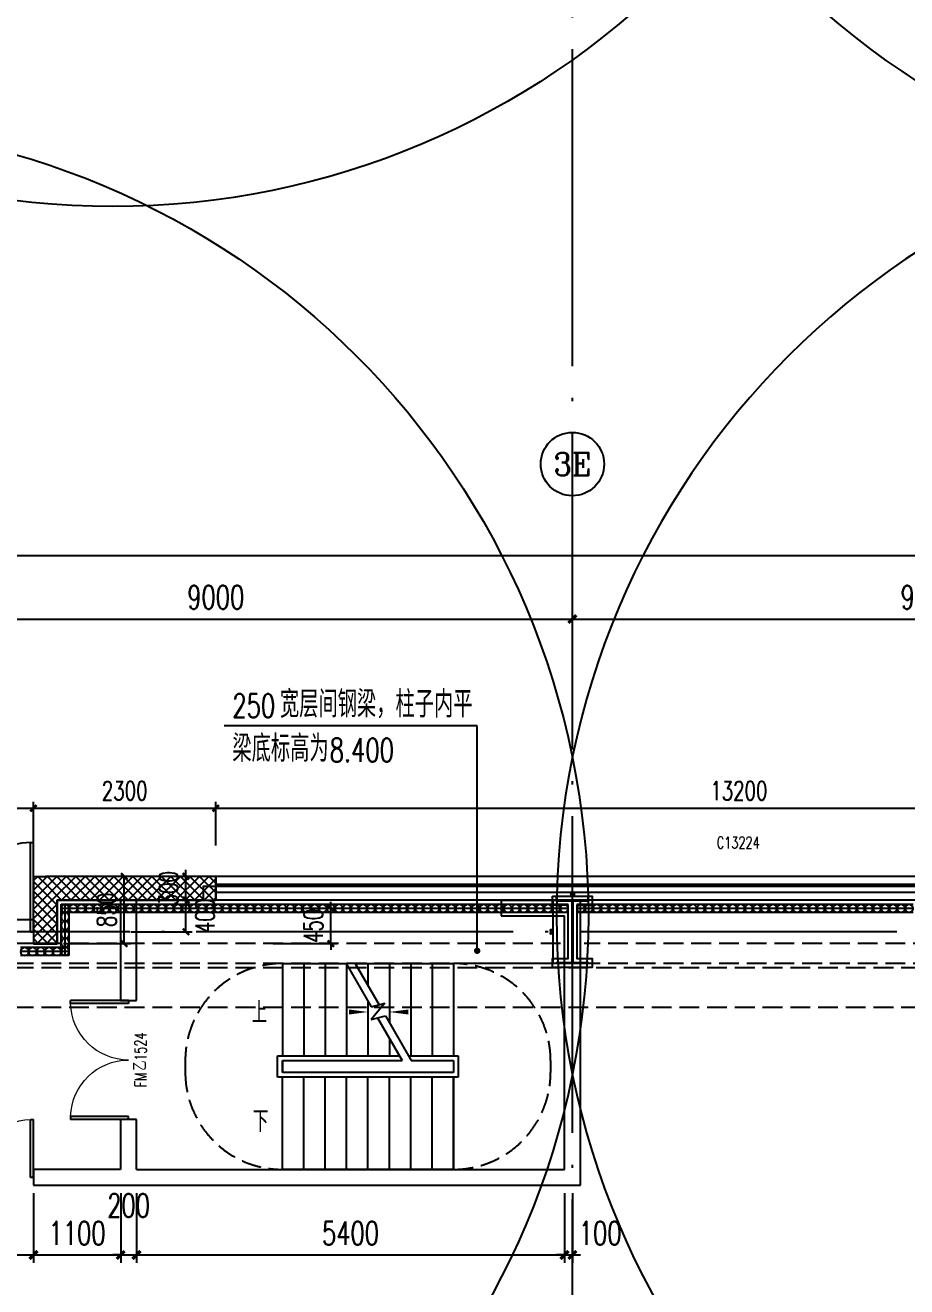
# Model space of a CAD drawing. Extents: x -1313754 to 847533, y 489853 to 941203.
# Drawn here: x -171758 to -160636, y 616239 to 632164 of the extents above; entities that cross this region are included whole.
import ezdxf
from ezdxf.enums import TextEntityAlignment as Align

# ---------------------------------------------------------------- set-up
doc = ezdxf.new("R2010")
doc.units = 0
doc.header["$LTSCALE"] = 1000
doc.header["$MEASUREMENT"] = 0
doc.linetypes.add('DASH', pattern=[0.35, 0.25, -0.1])
doc.linetypes.add('DOTE', pattern=[2.42, 2, -0.2, 0.02, -0.2])
doc.layers.get('Defpoints').update_dxf_attribs({"color": 210})
for name, color, linetype in [('10平面$0$WINDOW', 4, 'Continuous'), ('10平面$0$WINDOW_TEXT', 7, 'Continuous'), ('A-AXIS-D', 1, 'Continuous'), ('A-AXIS-DOTE', 14, 'DOTE'), ('A-AXIS-DP', 126, 'Continuous'), ('A-AXIS-SYMB', 3, 'Continuous'), ('A-HATCH-2', 251, 'Continuous'), ('A-HRAIL', 173, 'Continuous'), ('A-LIN-V', 9, 'Continuous'), ('A-SFCE', 30, 'Continuous'), ('A-WINDOW', 140, 'Continuous'), ('AS-COLN', 6, 'Continuous'), ('AS-WALL', 40, 'Continuous'), ('AS-结构边线层', 200, 'Continuous'), ('DIM_SYMB', 3, 'Continuous'), ('DOOR_FIRE_TEXT', 7, 'Continuous'), ('PUB_HATCH', 8, 'Continuous'), ('PUB_TEXT', 7, 'Continuous'), ('SB_ZF消火栓', 10, 'Continuous'), ('SB_ZF消火栓M', 10, 'Continuous'), ('建-窗', 4, 'Continuous'), ('建-门窗编号', 7, 'Continuous')]:
    doc.layers.add(name, color=color, linetype=linetype)
doc.layers.add('A-加建区域', color=47, linetype='Continuous', plot=False)
doc.styles.add('10平面$0$_TCH_WINDOW', font='SIMPLEX', dxfattribs={"height": 3.5, "bigfont": 'GBCBIG'})
doc.styles.add('_TCH_AXIS', font='COMPLEX', dxfattribs={"bigfont": 'GBCBIG'})
doc.styles.add('_TCH_DIM', font='SIMPLEX', dxfattribs={"bigfont": 'GBCBIG'})
doc.styles.add('_TCH_DIM_T3', font='SIMPLEX', dxfattribs={"width": 0.705882, "bigfont": 'GBCBIG'})
doc.styles.add('_TCH_WINDOW', font='SIMPLEX', dxfattribs={"height": 3.5, "bigfont": 'GBCBIG'})
doc.styles.add('A-WIN-LABEL', font='SIMPLEX', dxfattribs={"bigfont": 'GBCBIG'})
doc.dimstyles.new('_TCH_ARCH&&10', dxfattribs={"dimtxt": 29.75, "dimasz": 10, "dimexe": 10, "dimexo": 10, "dimgap": 12.625, "dimtad": 1, "dimdec": 0, "dimzin": 0, "dimdsep": 46, "dimtxsty": '_TCH_DIM_T3', "dimblk": 'ARCHTICK', "dimcen": 0.09, "dimclrt": 7, "dimazin": 2, "dimtfac": 1, "dimtdec": 0, "dimtix": 1, "dimtmove": 2, "dimatfit": 3, "dimfxl": 0, "dimtolj": 1, "dimtzin": 0, "dimarcsym": 0})
doc.dimstyles.new('_TCH_ARCH&&100', dxfattribs={"dimtxt": 297.5, "dimasz": 100, "dimexe": 100, "dimexo": 100, "dimgap": 126.25, "dimtad": 1, "dimdec": 0, "dimzin": 0, "dimdsep": 46, "dimtxsty": '_TCH_DIM_T3', "dimblk": 'ARCHTICK', "dimcen": 0.09, "dimclrt": 7, "dimazin": 2, "dimtfac": 1, "dimtdec": 0, "dimtix": 1, "dimtmove": 2, "dimatfit": 3, "dimfxl": 0, "dimtolj": 1, "dimtzin": 0, "dimarcsym": 0})
doc.dimstyles.new('_TCH_ARCH&&80', dxfattribs={"dimtxt": 238, "dimasz": 80, "dimexe": 80, "dimexo": 80, "dimgap": 101, "dimtad": 1, "dimdec": 0, "dimzin": 0, "dimdsep": 46, "dimtxsty": '_TCH_DIM_T3', "dimblk": 'ARCHTICK', "dimcen": 0.09, "dimclrt": 7, "dimazin": 2, "dimtfac": 1, "dimtdec": 0, "dimtix": 1, "dimtmove": 2, "dimatfit": 3, "dimfxl": 0, "dimtolj": 1, "dimtzin": 0, "dimarcsym": 0})
pattern_1 = [(45, (60, 0), (-60.000061, 60.000061), []), (135, (60, 0), (-60.000061, -60.000061), [])]

# ---------------------------------------------------------------- blocks, each defined once
blk = doc.blocks.new('_ArchTick')
at = {"color": 0, "linetype": 'ByBlock', "const_width": 0.4}
blk.add_lwpolyline([(-0.5, -0.5), (0.5, 0.5)], dxfattribs=at)
blk = doc.blocks.new('*D1427')
at = {"layer": 'A-AXIS-D', "color": 0, "lineweight": -2}
for p, q in [((46882, -180910), (46882, -180052)), ((55882, -180910), (55882, -180052)), ((46882, -180152), (55882, -180152))]:
    blk.add_line(p, q, dxfattribs=at)
at = {"layer": 'Defpoints', "color": 0}
for p in [(55882, -180152), (46882, -181010), (55882, -181010)]:
    blk.add_point(p, dxfattribs=at)
at = {"layer": 'A-AXIS-D', "color": 0, "lineweight": -2, "xscale": 100, "yscale": 100, "zscale": 100, "rotation": 180}
blk.add_blockref('_ArchTick', (46882, -180152), dxfattribs=at)
at = {"layer": 'A-AXIS-D', "color": 0, "lineweight": -2, "xscale": 100, "yscale": 100, "zscale": 100}
blk.add_blockref('_ArchTick', (55882, -180152), dxfattribs=at)
at = {"layer": 'A-AXIS-D', "color": 7, "insert": (51382, -179877), "char_height": 297.5, "attachment_point": 5, "style": '_TCH_DIM_T3'}
blk.add_mtext('\\A1;9000', dxfattribs=at)
blk = doc.blocks.new('*D1428')
at = {"layer": 'A-AXIS-D', "color": 0, "lineweight": -2}
for p, q in [((55882, -180910), (55882, -180052)), ((64882, -180910), (64882, -180052)), ((55882, -180152), (64882, -180152))]:
    blk.add_line(p, q, dxfattribs=at)
at = {"layer": 'Defpoints', "color": 0}
for p in [(64882, -180152), (55882, -181010), (64882, -181010)]:
    blk.add_point(p, dxfattribs=at)
at = {"layer": 'A-AXIS-D', "color": 0, "lineweight": -2, "xscale": 100, "yscale": 100, "zscale": 100, "rotation": 180}
blk.add_blockref('_ArchTick', (55882, -180152), dxfattribs=at)
at = {"layer": 'A-AXIS-D', "color": 0, "lineweight": -2, "xscale": 100, "yscale": 100, "zscale": 100}
blk.add_blockref('_ArchTick', (64882, -180152), dxfattribs=at)
at = {"layer": 'A-AXIS-D', "color": 7, "insert": (60382, -179877), "char_height": 297.5, "attachment_point": 5, "style": '_TCH_DIM_T3'}
blk.add_mtext('\\A1;9000', dxfattribs=at)
blk = doc.blocks.new('*D1433')
at = {"layer": 'A-AXIS-D', "color": 0, "lineweight": -2}
for p, q in [((-93018, -180810), (-93018, -179252)), ((92682, -180810), (92682, -179252)), ((-93018, -179352), (92682, -179352))]:
    blk.add_line(p, q, dxfattribs=at)
at = {"layer": 'Defpoints', "color": 0}
for p in [(92682, -179352), (-93018, -180910), (92682, -180910)]:
    blk.add_point(p, dxfattribs=at)
at = {"layer": 'A-AXIS-D', "color": 0, "lineweight": -2, "xscale": 100, "yscale": 100, "zscale": 100, "rotation": 180}
blk.add_blockref('_ArchTick', (-93018, -179352), dxfattribs=at)
at = {"layer": 'A-AXIS-D', "color": 0, "lineweight": -2, "xscale": 100, "yscale": 100, "zscale": 100}
blk.add_blockref('_ArchTick', (92682, -179352), dxfattribs=at)
at = {"layer": 'A-AXIS-D', "color": 7, "insert": (-168, -179077), "char_height": 297.5, "attachment_point": 5, "style": '_TCH_DIM_T3'}
blk.add_mtext('\\A1;185700', dxfattribs=at)
blk = doc.blocks.new('43243')
at = {"layer": 'AS-结构边线层'}
blk.add_lwpolyline([(-146454, 621120), (-155994, 621120), (-155994, 621290), (-169514, 621290), (-169514, 621120), (-171354, 621120), (-171354, 620570), (-173454, 620570), (-173454, 621120), (-175294, 621120), (-175294, 621290), (-196514, 621290), (-196514, 621120), (-198354, 621120), (-198354, 620570), (-200454, 620570), (-200454, 621120), (-210494, 621120)], dxfattribs=at)
blk = doc.blocks.new('*D1752')
at = {"layer": 'A-AXIS-DP', "color": 0, "lineweight": -2}
for p, q in [((-167902, 621020), (-167902, 621100)), ((-168630, 621020), (-167822, 621020)), ((-167902, 620570), (-167902, 621020)), ((-168630, 620570), (-167822, 620570)), ((-167902, 620570), (-167902, 620490))]:
    blk.add_line(p, q, dxfattribs=at)
at = {"layer": 'Defpoints', "color": 0}
for p in [(-168710, 621020), (-167902, 621020), (-168710, 620570)]:
    blk.add_point(p, dxfattribs=at)
at = {"layer": 'A-AXIS-DP', "color": 0, "lineweight": -2, "xscale": 80, "yscale": 80, "zscale": 80}
for p, rotation in [((-167902, 621020), 270), ((-167902, 620570), 90)]:
    blk.add_blockref('_ArchTick', p, dxfattribs=dict(at, rotation=rotation))
at = {"layer": 'A-AXIS-DP', "color": 7, "insert": (-168122, 620795), "char_height": 238, "attachment_point": 5, "rotation": 90, "style": '_TCH_DIM_T3'}
blk.add_mtext('\\A1;450', dxfattribs=at)
blk = doc.blocks.new('4324324')
at = {"layer": 'A-HATCH-2', "linetype": 'DASH'}
for p, q in [((-294754.2, 620270), (-135554.2, 620270)), ((-294754.2, 619770), (-135554.2, 619770))]:
    blk.add_line(p, q, dxfattribs=at)
blk = doc.blocks.new('*D1767')
at = {"layer": 'A-AXIS-DP', "color": 0, "lineweight": -2}
for p, q in [((-165054, 621030), (-165054, 621079)), ((-164654, 621030), (-164654, 621079)), ((-165054, 621069), (-164654, 621069))]:
    blk.add_line(p, q, dxfattribs=at)
at = {"layer": 'Defpoints', "color": 0}
for p in [(-165054, 621020), (-164654, 621069), (-164654, 621020)]:
    blk.add_point(p, dxfattribs=at)
at = {"layer": 'A-AXIS-DP', "color": 0, "lineweight": -2, "xscale": 10, "yscale": 10, "zscale": 10, "rotation": 180}
blk.add_blockref('_ArchTick', (-165054, 621069), dxfattribs=at)
at = {"layer": 'A-AXIS-DP', "color": 0, "lineweight": -2, "xscale": 10, "yscale": 10, "zscale": 10}
blk.add_blockref('_ArchTick', (-164654, 621069), dxfattribs=at)
at = {"layer": 'A-AXIS-DP', "color": 7, "insert": (-164854, 621096), "char_height": 29.8, "attachment_point": 5, "style": '_TCH_DIM_T3'}
blk.add_mtext('\\A1;400', dxfattribs=at)
blk = doc.blocks.new('*D1768')
at = {"layer": 'A-AXIS-DP', "color": 0, "lineweight": -2}
for p, q in [((-165064, 621020), (-165105, 621020)), ((-165095, 620220), (-165095, 621020)), ((-165064, 620220), (-165105, 620220))]:
    blk.add_line(p, q, dxfattribs=at)
at = {"layer": 'Defpoints', "color": 0}
for p in [(-165095, 621020), (-165054, 621020), (-165054, 620220)]:
    blk.add_point(p, dxfattribs=at)
at = {"layer": 'A-AXIS-DP', "color": 0, "lineweight": -2, "xscale": 10, "yscale": 10, "zscale": 10}
for p, rotation in [((-165095, 621020), 90), ((-165095, 620220), 270)]:
    blk.add_blockref('_ArchTick', p, dxfattribs=dict(at, rotation=rotation))
at = {"layer": 'A-AXIS-DP', "color": 7, "insert": (-165123, 620620), "char_height": 29.8, "attachment_point": 5, "rotation": 90, "style": '_TCH_DIM_T3'}
blk.add_mtext('\\A1;800', dxfattribs=at)
blk = doc.blocks.new('$DorLib2D$00000002')
for p, q in [((-0.5, 0), (-0.5, 0.4875)), ((-0.475, 0.4875), (-0.5, 0.4875)), ((-0.475, 0), (-0.475, 0.4875)), ((0.475, 0), (0.475, 0.4875)), ((0.475, 0.4875), (0.5, 0.4875)), ((0.5, 0), (0.5, 0.4875)), ((-0.5, 0), (-0.475, 0)), ((0.5, 0), (0.475, 0))]:
    blk.add_line(p, q)
at = {"lineweight": 13}
for centre, start, end in [((-0.4875, 0), 0, 88.53072), ((0.4875, 0), 91.46928, 180)]:
    blk.add_arc(centre, 0.4875, start, end, dxfattribs=at)
blk = doc.blocks.new('*D2299')
at = {"layer": 'A-加建区域', "color": 0, "lineweight": -2}
for p, q in [((-173154, 617420), (-173154, 616540)), ((-171654, 617420), (-171654, 616540)), ((-173154, 616640), (-171654, 616640))]:
    blk.add_line(p, q, dxfattribs=at)
at = {"layer": 'Defpoints', "color": 0}
for p in [(-173154, 617520), (-171654, 617520), (-171654, 616640)]:
    blk.add_point(p, dxfattribs=at)
at = {"layer": 'A-加建区域', "color": 0, "lineweight": -2, "xscale": 100, "yscale": 100, "zscale": 100, "rotation": 180}
blk.add_blockref('_ArchTick', (-173154, 616640), dxfattribs=at)
at = {"layer": 'A-加建区域', "color": 0, "lineweight": -2, "xscale": 100, "yscale": 100, "zscale": 100}
blk.add_blockref('_ArchTick', (-171654, 616640), dxfattribs=at)
at = {"layer": 'A-加建区域', "color": 7, "insert": (-172404, 616915), "char_height": 297.5, "attachment_point": 5, "style": '_TCH_DIM_T3'}
blk.add_mtext('\\A1;1500', dxfattribs=at)
blk = doc.blocks.new('*D2300')
at = {"layer": 'A-加建区域', "color": 0, "lineweight": -2}
for p, q in [((-171654, 617420), (-171654, 616540)), ((-170554, 617420), (-170554, 616540)), ((-171654, 616640), (-170554, 616640))]:
    blk.add_line(p, q, dxfattribs=at)
at = {"layer": 'Defpoints', "color": 0}
for p in [(-171654, 617520), (-170554, 617520), (-170554, 616640)]:
    blk.add_point(p, dxfattribs=at)
at = {"layer": 'A-加建区域', "color": 0, "lineweight": -2, "xscale": 100, "yscale": 100, "zscale": 100, "rotation": 180}
blk.add_blockref('_ArchTick', (-171654, 616640), dxfattribs=at)
at = {"layer": 'A-加建区域', "color": 0, "lineweight": -2, "xscale": 100, "yscale": 100, "zscale": 100}
blk.add_blockref('_ArchTick', (-170554, 616640), dxfattribs=at)
at = {"layer": 'A-加建区域', "color": 7, "insert": (-171104, 616915), "char_height": 297.5, "attachment_point": 5, "style": '_TCH_DIM_T3'}
blk.add_mtext('\\A1;1100', dxfattribs=at)
blk = doc.blocks.new('*D2301')
at = {"layer": 'A-加建区域', "color": 0, "lineweight": -2}
for p, q in [((-170554, 617420), (-170554, 616540)), ((-170354, 617420), (-170354, 616540)), ((-170554, 616640), (-170654, 616640)), ((-170554, 616640), (-170354, 616640)), ((-170354, 616640), (-170254, 616640))]:
    blk.add_line(p, q, dxfattribs=at)
at = {"layer": 'Defpoints', "color": 0}
for p in [(-170554, 617520), (-170354, 617520), (-170354, 616640)]:
    blk.add_point(p, dxfattribs=at)
at = {"layer": 'A-加建区域', "color": 0, "lineweight": -2, "xscale": 100, "yscale": 100, "zscale": 100}
blk.add_blockref('_ArchTick', (-170554, 616640), dxfattribs=at)
at = {"layer": 'A-加建区域', "color": 0, "lineweight": -2, "xscale": 100, "yscale": 100, "zscale": 100, "rotation": 180}
blk.add_blockref('_ArchTick', (-170354, 616640), dxfattribs=at)
at = {"layer": 'A-加建区域', "color": 7, "insert": (-170454, 617265), "char_height": 297.5, "attachment_point": 5, "style": '_TCH_DIM_T3'}
blk.add_mtext('\\A1;200', dxfattribs=at)
blk = doc.blocks.new('*D2302')
at = {"layer": 'A-加建区域', "color": 0, "lineweight": -2}
for p, q in [((-170354, 617420), (-170354, 616540)), ((-164954, 617420), (-164954, 616540)), ((-170354, 616640), (-164954, 616640))]:
    blk.add_line(p, q, dxfattribs=at)
at = {"layer": 'Defpoints', "color": 0}
for p in [(-170354, 617520), (-164954, 617520), (-164954, 616640)]:
    blk.add_point(p, dxfattribs=at)
at = {"layer": 'A-加建区域', "color": 0, "lineweight": -2, "xscale": 100, "yscale": 100, "zscale": 100, "rotation": 180}
blk.add_blockref('_ArchTick', (-170354, 616640), dxfattribs=at)
at = {"layer": 'A-加建区域', "color": 0, "lineweight": -2, "xscale": 100, "yscale": 100, "zscale": 100}
blk.add_blockref('_ArchTick', (-164954, 616640), dxfattribs=at)
at = {"layer": 'A-加建区域', "color": 7, "insert": (-167654, 616915), "char_height": 297.5, "attachment_point": 5, "style": '_TCH_DIM_T3'}
blk.add_mtext('\\A1;5400', dxfattribs=at)
blk = doc.blocks.new('*D2303')
at = {"layer": 'A-加建区域', "color": 0, "lineweight": -2}
for p, q in [((-164954, 617420), (-164954, 616540)), ((-164854, 617420), (-164854, 616540)), ((-164954, 616640), (-165054, 616640)), ((-164954, 616640), (-164854, 616640)), ((-164854, 616640), (-164754, 616640))]:
    blk.add_line(p, q, dxfattribs=at)
at = {"layer": 'Defpoints', "color": 0}
for p in [(-164954, 617520), (-164854, 617520), (-164854, 616640)]:
    blk.add_point(p, dxfattribs=at)
at = {"layer": 'A-加建区域', "color": 0, "lineweight": -2, "xscale": 100, "yscale": 100, "zscale": 100}
blk.add_blockref('_ArchTick', (-164954, 616640), dxfattribs=at)
at = {"layer": 'A-加建区域', "color": 0, "lineweight": -2, "xscale": 100, "yscale": 100, "zscale": 100, "rotation": 180}
blk.add_blockref('_ArchTick', (-164854, 616640), dxfattribs=at)
at = {"layer": 'A-加建区域', "color": 7, "insert": (-164504, 616915), "char_height": 297.5, "attachment_point": 5, "style": '_TCH_DIM_T3'}
blk.add_mtext('\\A1;100', dxfattribs=at)
blk = doc.blocks.new('99平面图例外参$0$$LinePat$圆环')
for points in [[(0, 150), (300, 150)], [(0, 0), (300, 0)], [(0, -150), (300, -150)]]:
    blk.add_lwpolyline(points)
at = {"color": 0}
blk.add_circle((150, 0), 150, dxfattribs=at)
blk = doc.blocks.new('34242343243')
at = {"layer": 'A-HRAIL', "yscale": 0.3333333333333333, "zscale": 0.3333333333333333}
for p, xscale, rotation in [((-171254, 620962), -0.3611111227129974, 270), ((-171203, 621014), -0.3384127415496768, 359.9999999997966), ((-171254, 620853), -0.3611111227129974, 270), ((-171101, 621014), -0.3384127415496768, 359.9999999997966), ((-171000, 621014), -0.3384127415496768, 359.9999999997966), ((-170898, 621014), -0.3384127415496768, 359.9999999997966), ((-170797, 621014), -0.3384127415496768, 359.9999999997966), ((-170695, 621014), -0.3384127415496768, 359.9999999997966), ((-170594, 621014), -0.3384127415496768, 359.9999999997966), ((-170492, 621014), -0.3384127415496768, 359.9999999997966), ((-170390, 621014), -0.3384127415496768, 359.9999999997966), ((-170289, 621014), -0.3384127415496768, 359.9999999997966), ((-170187, 621014), -0.3384127415496768, 359.9999999997966), ((-170086, 621014), -0.3384127415496768, 359.9999999997966), ((-169984, 621014), -0.3384127415496768, 359.9999999997966), ((-169883, 621014), -0.3384127415496768, 359.9999999997966), ((-169781, 621014), -0.3384127415496768, 359.9999999997966), ((-169680, 621014), -0.3384127415496768, 359.9999999997966), ((-169578, 621014), -0.3384127415496768, 359.9999999997966), ((-169477, 621014), -0.3384127415496768, 359.9999999997966), ((-169375, 621014), -0.3384127415496768, 359.9999999997966), ((-169274, 621014), -0.3384127415496768, 359.9999999997966), ((-169172, 621014), -0.3384127415496768, 359.9999999997966), ((-169071, 621014), -0.3384127415496768, 359.9999999997966), ((-168969, 621014), -0.3384127415496768, 359.9999999997966), ((-168868, 621014), -0.3384127415496768, 359.9999999997966), ((-168766, 621014), -0.3384127415496768, 359.9999999997966), ((-168665, 621014), -0.3384127415496768, 359.9999999997966), ((-168563, 621014), -0.3384127415496768, 359.9999999997966), ((-168462, 621014), -0.3384127415496768, 359.9999999997966), ((-168360, 621014), -0.3384127415496768, 359.9999999997966), ((-168258, 621014), -0.3384127415496768, 359.9999999997966), ((-168157, 621014), -0.3384127415496768, 359.9999999997966), ((-168055, 621014), -0.3384127415496768, 359.9999999997966), ((-167954, 621014), -0.3384127415496768, 359.9999999997966), ((-167852, 621014), -0.3384127415496768, 359.9999999997966), ((-167751, 621014), -0.3384127415496768, 359.9999999997966), ((-167649, 621014), -0.3384127415496768, 359.9999999997966), ((-167548, 621014), -0.3384127415496768, 359.9999999997966), ((-167446, 621014), -0.3384127415496768, 359.9999999997966), ((-167345, 621014), -0.3384127415496768, 359.9999999997966), ((-167243, 621014), -0.3384127415496768, 359.9999999997966), ((-167142, 621014), -0.3384127415496768, 359.9999999997966), ((-167040, 621014), -0.3384127415496768, 359.9999999997966), ((-166939, 621014), -0.3384127415496768, 359.9999999997966), ((-166837, 621014), -0.3384127415496768, 359.9999999997966), ((-166736, 621014), -0.3384127415496768, 359.9999999997966), ((-166634, 621014), -0.3384127415496768, 359.9999999997966), ((-166533, 621014), -0.3384127415496768, 359.9999999997966), ((-166431, 621014), -0.3384127415496768, 359.9999999997966), ((-166330, 621014), -0.3384127415496768, 359.9999999997966), ((-166228, 621014), -0.3384127415496768, 359.9999999997966), ((-166126, 621014), -0.3384127415496768, 359.9999999997966), ((-166025, 621014), -0.3384127415496768, 359.9999999997966), ((-165923, 621014), -0.3384127415496768, 359.9999999997966), ((-165822, 621014), -0.3384127415496768, 359.9999999997966), ((-165720, 621014), -0.3384127415496768, 359.9999999997966), ((-165619, 621014), -0.3384127415496768, 359.9999999997966), ((-165517, 621014), -0.3384127415496768, 359.9999999997966), ((-165416, 621014), -0.3384127415496768, 359.9999999997966), ((-165314, 621014), -0.3384127415496768, 359.9999999997966), ((-165213, 621014), -0.3384127415496768, 359.9999999997966), ((-165111, 621014), -0.3384127415496768, 359.9999999997966), ((-165010, 621014), -0.3384127415496768, 359.9999999997966), ((-164908, 621014), -0.3384127415496768, 359.9999999997966), ((-164699, 621014), -0.3368181818181785, 359.9999999997967), ((-164598, 621014), -0.3368181818181785, 359.9999999997967), ((-164497, 621014), -0.3368181818181785, 359.9999999997967), ((-164396, 621014), -0.3368181818181785, 359.9999999997967), ((-164295, 621014), -0.3368181818181785, 359.9999999997967), ((-164194, 621014), -0.3368181818181785, 359.9999999997967), ((-164093, 621014), -0.3368181818181785, 359.9999999997967), ((-163992, 621014), -0.3368181818181785, 359.9999999997967), ((-163891, 621014), -0.3368181818181785, 359.9999999997967), ((-163790, 621014), -0.3368181818181785, 359.9999999997967), ((-163689, 621014), -0.3368181818181785, 359.9999999997967), ((-163588, 621014), -0.3368181818181785, 359.9999999997967), ((-163487, 621014), -0.3368181818181785, 359.9999999997967), ((-163386, 621014), -0.3368181818181785, 359.9999999997967), ((-163285, 621014), -0.3368181818181785, 359.9999999997967), ((-163183, 621014), -0.3368181818181785, 359.9999999997967), ((-163082, 621014), -0.3368181818181785, 359.9999999997967), ((-162981, 621014), -0.3368181818181785, 359.9999999997967), ((-162880, 621014), -0.3368181818181785, 359.9999999997967), ((-162779, 621014), -0.3368181818181785, 359.9999999997967), ((-162678, 621014), -0.3368181818181785, 359.9999999997967), ((-162577, 621014), -0.3368181818181785, 359.9999999997967), ((-162476, 621014), -0.3368181818181785, 359.9999999997967), ((-162375, 621014), -0.3368181818181785, 359.9999999997967), ((-162274, 621014), -0.3368181818181785, 359.9999999997967), ((-162173, 621014), -0.3368181818181785, 359.9999999997967), ((-162072, 621014), -0.3368181818181785, 359.9999999997967), ((-161971, 621014), -0.3368181818181785, 359.9999999997967), ((-161870, 621014), -0.3368181818181785, 359.9999999997967), ((-161769, 621014), -0.3368181818181785, 359.9999999997967), ((-161668, 621014), -0.3368181818181785, 359.9999999997967), ((-161567, 621014), -0.3368181818181785, 359.9999999997967), ((-161466, 621014), -0.3368181818181785, 359.9999999997967), ((-161365, 621014), -0.3368181818181785, 359.9999999997967), ((-161264, 621014), -0.3368181818181785, 359.9999999997967), ((-161163, 621014), -0.3368181818181785, 359.9999999997967), ((-161062, 621014), -0.3368181818181785, 359.9999999997967), ((-160960, 621014), -0.3368181818181785, 359.9999999997967), ((-160859, 621014), -0.3368181818181785, 359.9999999997967), ((-160758, 621014), -0.3368181818181785, 359.9999999997967), ((-160657, 621014), -0.3368181818181785, 359.9999999997967), ((-160556, 621014), -0.3368181818181785, 359.9999999997967), ((-171254, 620745), -0.3611111227129974, 270), ((-171254, 620637), -0.3611111227129974, 270), ((-171254, 620528), -0.3611111227129974, 270), ((-171254, 620420), -0.3611111227129974, 270)]:
    blk.add_blockref('99平面图例外参$0$$LinePat$圆环', p, dxfattribs=dict(at, xscale=xscale, rotation=rotation))
at = {"layer": 'A-HRAIL', "xscale": -0.3402776645623614, "yscale": 0.3333333333333333, "zscale": 0.3333333333333333}
for p in [(-171715, 620470), (-171613, 620470), (-171510, 620470), (-171408, 620470), (-171306, 620470), (-171204, 620470)]:
    blk.add_blockref('99平面图例外参$0$$LinePat$圆环', p, dxfattribs=at)
blk = doc.blocks.new('A$C5D961328')
at = {"layer": 'A-LIN-V', "ltscale": 500}
blk.add_circle((350, 40), 10001, dxfattribs=at)
blk = doc.blocks.new('we42342343234')
at = {"layer": 'SB_ZF消火栓M', "rotation": 180}
blk.add_blockref('A$C5D961328', (-174304, 620960), dxfattribs=at)
at = {"layer": 'SB_ZF消火栓M', "xscale": -1, "rotation": 180}
blk.add_blockref('A$C5D961328', (-155404, 620960), dxfattribs=at)
blk = doc.blocks.new('234243242332')
at = {"layer": 'SB_ZF消火栓'}
for name, p in [('A$C5D961328', (-171003, 639836)), ('A$C5D961328', (-155454, 639836)), ('we42342343234', (0, 0))]:
    blk.add_blockref(name, p, dxfattribs=at)
blk = doc.blocks.new('*D735')
at = {"layer": 'A-AXIS-DP', "color": 0, "lineweight": -2}
for p, q in [((-170424, 621420), (-169650, 621420)), ((-169730, 621420), (-169730, 621500)), ((-169730, 621120), (-169730, 621420)), ((-170424, 621120), (-169650, 621120)), ((-169730, 621120), (-169730, 621040))]:
    blk.add_line(p, q, dxfattribs=at)
at = {"layer": 'Defpoints', "color": 0}
for p in [(-170504, 621420), (-169730, 621420), (-170504, 621120)]:
    blk.add_point(p, dxfattribs=at)
at = {"layer": 'A-AXIS-DP', "color": 0, "lineweight": -2, "xscale": 80, "yscale": 80, "zscale": 80}
for p, rotation in [((-169730, 621420), 270), ((-169730, 621120), 90)]:
    blk.add_blockref('_ArchTick', p, dxfattribs=dict(at, rotation=rotation))
at = {"layer": 'A-AXIS-DP', "color": 7, "insert": (-169950, 621270), "char_height": 238, "attachment_point": 5, "rotation": 90, "style": '_TCH_DIM_T3'}
blk.add_mtext('\\A1;300', dxfattribs=at)
blk = doc.blocks.new('*D736')
at = {"layer": 'A-AXIS-DP', "color": 0, "lineweight": -2}
for p, q in [((-170424, 621120), (-169650, 621120)), ((-169730, 620720), (-169730, 621120)), ((-170424, 620720), (-169650, 620720))]:
    blk.add_line(p, q, dxfattribs=at)
at = {"layer": 'Defpoints', "color": 0}
for p in [(-170504, 621120), (-169730, 621120), (-170504, 620720)]:
    blk.add_point(p, dxfattribs=at)
at = {"layer": 'A-AXIS-DP', "color": 0, "lineweight": -2, "xscale": 80, "yscale": 80, "zscale": 80}
for p, rotation in [((-169730, 621120), 90), ((-169730, 620720), 270)]:
    blk.add_blockref('_ArchTick', p, dxfattribs=dict(at, rotation=rotation))
at = {"layer": 'A-AXIS-DP', "color": 7, "insert": (-169490, 620920), "char_height": 238, "attachment_point": 5, "rotation": 90, "style": '_TCH_DIM_T3'}
blk.add_mtext('\\A1;400', dxfattribs=at)
blk = doc.blocks.new('*D737')
at = {"layer": 'A-AXIS-DP', "color": 0, "lineweight": -2}
for p, q in [((-171274, 621420), (-170430, 621420)), ((-170510, 620570), (-170510, 621420)), ((-171274, 620570), (-170430, 620570))]:
    blk.add_line(p, q, dxfattribs=at)
at = {"layer": 'Defpoints', "color": 0}
for p in [(-171354, 621420), (-170510, 621420), (-171354, 620570)]:
    blk.add_point(p, dxfattribs=at)
at = {"layer": 'A-AXIS-DP', "color": 0, "lineweight": -2, "xscale": 80, "yscale": 80, "zscale": 80}
for p, rotation in [((-170510, 621420), 90), ((-170510, 620570), 270)]:
    blk.add_blockref('_ArchTick', p, dxfattribs=dict(at, rotation=rotation))
at = {"layer": 'A-AXIS-DP', "color": 7, "insert": (-170730, 620995), "char_height": 238, "attachment_point": 5, "rotation": 90, "style": '_TCH_DIM_T3'}
blk.add_mtext('\\A1;850', dxfattribs=at)
blk = doc.blocks.new('*D936')
at = {"layer": 'A-AXIS-DP', "color": 0, "lineweight": -2}
for p, q in [((-173154, 621810), (-173154, 622360)), ((-171654, 621810), (-171654, 622360)), ((-173154, 622280), (-171654, 622280))]:
    blk.add_line(p, q, dxfattribs=at)
at = {"layer": 'Defpoints', "color": 0}
for p in [(-171654, 622280), (-173154, 621730), (-171654, 621730)]:
    blk.add_point(p, dxfattribs=at)
at = {"layer": 'A-AXIS-DP', "color": 0, "lineweight": -2, "xscale": 80, "yscale": 80, "zscale": 80, "rotation": 180}
blk.add_blockref('_ArchTick', (-173154, 622280), dxfattribs=at)
at = {"layer": 'A-AXIS-DP', "color": 0, "lineweight": -2, "xscale": 80, "yscale": 80, "zscale": 80}
blk.add_blockref('_ArchTick', (-171654, 622280), dxfattribs=at)
at = {"layer": 'A-AXIS-DP', "color": 7, "insert": (-172404, 622500), "char_height": 238, "attachment_point": 5, "style": '_TCH_DIM_T3'}
blk.add_mtext('\\A1;1500', dxfattribs=at)
blk = doc.blocks.new('*D937')
at = {"layer": 'A-AXIS-DP', "color": 0, "lineweight": -2}
for p, q in [((-171654, 621810), (-171654, 622360)), ((-169354, 621810), (-169354, 622360)), ((-171654, 622280), (-169354, 622280))]:
    blk.add_line(p, q, dxfattribs=at)
at = {"layer": 'Defpoints', "color": 0}
for p in [(-169354, 622280), (-171654, 621730), (-169354, 621730)]:
    blk.add_point(p, dxfattribs=at)
at = {"layer": 'A-AXIS-DP', "color": 0, "lineweight": -2, "xscale": 80, "yscale": 80, "zscale": 80, "rotation": 180}
blk.add_blockref('_ArchTick', (-171654, 622280), dxfattribs=at)
at = {"layer": 'A-AXIS-DP', "color": 0, "lineweight": -2, "xscale": 80, "yscale": 80, "zscale": 80}
blk.add_blockref('_ArchTick', (-169354, 622280), dxfattribs=at)
at = {"layer": 'A-AXIS-DP', "color": 7, "insert": (-170504, 622500), "char_height": 238, "attachment_point": 5, "style": '_TCH_DIM_T3'}
blk.add_mtext('\\A1;2300', dxfattribs=at)
blk = doc.blocks.new('*D938')
at = {"layer": 'A-AXIS-DP', "color": 0, "lineweight": -2}
for p, q in [((-169354, 621810), (-169354, 622360)), ((-156154, 621810), (-156154, 622360)), ((-169354, 622280), (-156154, 622280))]:
    blk.add_line(p, q, dxfattribs=at)
at = {"layer": 'Defpoints', "color": 0}
for p in [(-156154, 622280), (-169354, 621730), (-156154, 621730)]:
    blk.add_point(p, dxfattribs=at)
at = {"layer": 'A-AXIS-DP', "color": 0, "lineweight": -2, "xscale": 80, "yscale": 80, "zscale": 80, "rotation": 180}
blk.add_blockref('_ArchTick', (-169354, 622280), dxfattribs=at)
at = {"layer": 'A-AXIS-DP', "color": 0, "lineweight": -2, "xscale": 80, "yscale": 80, "zscale": 80}
blk.add_blockref('_ArchTick', (-156154, 622280), dxfattribs=at)
at = {"layer": 'A-AXIS-DP', "color": 7, "insert": (-162754, 622500), "char_height": 238, "attachment_point": 5, "style": '_TCH_DIM_T3'}
blk.add_mtext('\\A1;13200', dxfattribs=at)
blk = doc.blocks.new('WINDOW2DLIB$DYNSTYLE$00000005')
at = {"color": 0}
for points in [[(-0.5, 0.5), (-0.5, -0.5)], [(-0.5, 0.5), (0.5, 0.5)], [(0.5, -0.5), (0.5, 0.5)], [(0.5, 0.1667), (-0.5, 0.1667)], [(0.5, -0.1667), (-0.5, -0.1667)], [(-0.5, -0.5), (0.5, -0.5)]]:
    blk.add_lwpolyline(points, dxfattribs=at)
blk = doc.blocks.new('DOOR2DLIB$SYSLIB$00000123')
at = {"color": 0}
for p, q in [((0.475, -0.001), (0.475, 0.752)), ((0.475, 0.752), (0.5, 0.752)), ((0.5, -0.001), (0.5, 0.752)), ((-0.5, 0), (-0.5, 0.252)), ((-0.475, 0.252), (-0.5, 0.252)), ((-0.475, 0), (-0.475, 0.252)), ((-0.475, 0), (-0.5, 0)), ((0.475, -0.001), (0.5, -0.001))]:
    blk.add_line(p, q, dxfattribs=at)
for centre, radius, start, end in [((0.505, -0.002), 0.755, 92.2493, 179.7238), ((-0.501, 0.003), 0.251, 359.7899, 84.0974)]:
    blk.add_arc(centre, radius, start, end, dxfattribs=at)
blk = doc.blocks.new('dote')
at = {"layer": 'A-AXIS-D'}
blk.add_circle((55882.2, -178196), 400, dxfattribs=at)
at = {"layer": 'A-AXIS-DOTE', "ltscale": 2}
for p, q in [((55882.2, -264080), (55882.2, -167560.7)), ((98696.4, -184100), (-97273.6, -184100))]:
    blk.add_line(p, q, dxfattribs=at)
at = {"layer": 'PUB_TEXT', "style": '_TCH_AXIS'}
blk.add_text('3E', height=288.12, dxfattribs=at).set_placement((55642.1, -178340.1), (56122.3, -178340.1), align=Align.FIT)
at = {"layer": 'A-AXIS-D'}
for base, p1, p2, picture, middle in [((92682.2, -179352.2), (-93017.8, -180910.2), (92682.2, -180910.2), '*D1433', (-167.8, -179077.2)), ((55882.2, -180152.2), (46882.2, -181010.2), (55882.2, -181010.2), '*D1427', (51382.2, -179877.2)), ((64882.2, -180152.2), (55882.2, -181010.2), (64882.2, -181010.2), '*D1428', (60382.2, -179877.2))]:
    dim = blk.add_linear_dim(base=base, p1=p1, p2=p2, angle=0, dimstyle='_TCH_ARCH&&100', override={"dimgap": 0}, dxfattribs=at)
    dim.commit()
    dim.dimension.update_dxf_attribs({"geometry": picture, "text_midpoint": middle, "dimtype": 161})
blk = doc.blocks.new('3243243')
at = {"layer": 'A-AXIS-SYMB'}
for p, q in [((-166055.8, 623320), (-169250, 623320)), ((-166055.8, 620480), (-166055.8, 623320))]:
    blk.add_line(p, q, dxfattribs=at)
at = {"layer": 'A-AXIS-SYMB', "const_width": 40}
blk.add_lwpolyline([(-166055.8, 620460, 1), (-166055.8, 620500, 1)], format="xyb", close=True, dxfattribs=at)
at = {"layer": 'A-SFCE', "color": 2, "linetype": 'DASH'}
for p, q in [((-165004.2, 620570), (-173704.2, 620570)), ((-165004.2, 620320), (-173704.2, 620320))]:
    blk.add_line(p, q, dxfattribs=at)
at = {"layer": 'A-SFCE', "linetype": 'DASH'}
for p, q in [((-147004.2, 620570), (-164704.2, 620570)), ((-147004.2, 620320), (-164704.2, 620320))]:
    blk.add_line(p, q, dxfattribs=at)
at = {"layer": 'PUB_TEXT', "style": '_TCH_DIM'}
for s, p in [('宽层间钢梁，柱子内平', (-168545, 623425)), ('梁底标高为', (-169145, 622865))]:
    blk.add_text(s, height=337.59, dxfattribs=at).set_placement(p)
at = {"layer": 'PUB_TEXT', "style": '_TCH_DIM', "width": 0.705882}
for s, p in [('250', (-169145, 623425)), ('8.400', (-167916.3, 622865))]:
    blk.add_text(s, height=297.5, dxfattribs=at).set_placement(p)
at = {"layer": 'A-AXIS-DP', "color": 1}
dim = blk.add_aligned_dim(p1=(-168710, 620570), p2=(-168710, 621020), distance=-808, dimstyle='_TCH_ARCH&&80', dxfattribs=at)
dim.commit()
dim.dimension.update_dxf_attribs({"geometry": '*D1752', "text_midpoint": (-168122, 620795)})
blk = doc.blocks.new('w42343243')
at = {"layer": 'A-HATCH-2'}
blk.add_lwpolyline([(-165104.2, 621070), (-164604.2, 621070), (-164604.2, 620958), (-164800.2, 620958), (-164800.2, 620282), (-164604.2, 620282), (-164604.2, 620170), (-165104.2, 620170), (-165104.2, 620282), (-164908.2, 620282), (-164908.2, 620958), (-165104.2, 620958)], close=True, dxfattribs=at)
at = {"layer": 'AS-COLN', "color": 3}
blk.add_lwpolyline([(-165054.2, 621020), (-164654.2, 621020), (-164654.2, 621008), (-164850.2, 621008), (-164850.2, 620232), (-164654.2, 620232), (-164654.2, 620220), (-165054.2, 620220), (-165054.2, 620232), (-164858.2, 620232), (-164858.2, 621008), (-165054.2, 621008)], close=True, dxfattribs=at)
at = {"layer": 'A-AXIS-DP'}
for p1, p2, distance, picture, middle in [((-165054.2, 621020), (-164654.2, 621020), 48.8, '*D1767', (-164854.2, 621096.2)), ((-165054.2, 620220), (-165054.2, 621020), 41.2, '*D1768', (-165122.9, 620620))]:
    dim = blk.add_aligned_dim(p1=p1, p2=p2, distance=distance, dimstyle='_TCH_ARCH&&10', dxfattribs=at)
    dim.commit()
    dim.dimension.update_dxf_attribs({"geometry": picture, "text_midpoint": middle})
blk = doc.blocks.new('42343')
at = {"layer": 'A-WINDOW'}
blk.add_blockref('w42343243', (0, 100), dxfattribs=at)
blk = doc.blocks.new('333')
at = {"layer": 'A-AXIS-DP', "color": 9, "linetype": 'DASH'}
for p, q in [((-169739.2, 619094.9), (-169739.2, 618944.9)), ((-165129.2, 619094.9), (-165129.2, 618944.9))]:
    blk.add_line(p, q, dxfattribs=at)
for points in [[(-168514.2, 620319.9, 0.4142136), (-169739.2, 619094.9)], [(-166354.2, 620319.9, -0.4142136), (-165129.2, 619094.9)], [(-168514.2, 617719.9, -0.4142136), (-169739.2, 618944.9)], [(-166354.2, 617719.9, 0.4142136), (-165129.2, 618944.9)]]:
    blk.add_lwpolyline(points, format="xyb", dxfattribs=at)
at = {"layer": 'A-加建区域'}
for p, q in [((-170554.2, 621119.9), (-170554.2, 619851.2)), ((-170354.2, 621119.9), (-170554.2, 621119.9)), ((-170354.2, 619851.2), (-170354.2, 621119.9)), ((-165754.2, 621119.9), (-164954.2, 621119.9)), ((-165754.2, 621119.9), (-165754.2, 620919.9)), ((-164954.2, 621119.9), (-164954.2, 621119.9)), ((-164954.2, 621119.9), (-164754.2, 621119.9)), ((-164754.2, 621019.9), (-164754.2, 621119.9)), ((-165754.2, 620919.9), (-164954.2, 620919.9)), ((-164954.2, 617719.9), (-164954.2, 620919.9)), ((-164754.2, 617519.9), (-164754.2, 621019.9)), ((-168514.2, 620319.9), (-167710.5, 620319.9)), ((-168514.2, 620319.9), (-168514.2, 619154.9)), ((-168244.2, 620319.9), (-168244.2, 619154.9)), ((-167974.2, 620319.9), (-167974.2, 619154.9)), ((-167710.5, 620319.9), (-167394.1, 619771.9)), ((-167704.2, 620308.9), (-167704.2, 619154.9)), ((-167595.1, 620319.9), (-166354.2, 620319.9)), ((-167595.1, 620319.9), (-167294.1, 619798.6)), ((-167434.2, 620319.9), (-167434.2, 620041.3)), ((-167164.2, 620319.9), (-167164.2, 619573.6)), ((-166894.2, 620319.9), (-166894.2, 619154.9)), ((-166624.2, 620319.9), (-166624.2, 619154.9)), ((-166354.2, 620319.9), (-166354.2, 619154.9)), ((-164954.2, 620319.9), (-166354.2, 620319.9)), ((-166354.2, 620319.9), (-166354.2, 619154.9)), ((-164954.2, 617719.9), (-164954.2, 620319.9)), ((-170554.2, 619851.2), (-170354.2, 619851.2)), ((-167434.2, 619841.3), (-167434.2, 619154.9)), ((-167221.8, 619818), (-167394.6, 619612)), ((-167394.1, 619771.9), (-167221.8, 619818)), ((-167394.6, 619612), (-167214.2, 619660.3)), ((-167214.2, 619660.3), (-166887.8, 619094.9)), ((-167314.2, 619633.5), (-167003.3, 619094.9)), ((-167164.2, 619373.6), (-167164.2, 619154.9)), ((-168574.2, 618884.9), (-168574.2, 619154.9)), ((-168574.2, 619154.9), (-167037.9, 619154.9)), ((-168514.2, 619094.9), (-167003.3, 619094.9)), ((-168514.2, 618944.9), (-168514.2, 619094.9)), ((-168514.2, 619094.9), (-167003.3, 619094.9)), ((-168514.2, 619094.9), (-168514.2, 618944.9)), ((-166922.5, 619154.9), (-166294.2, 619154.9)), ((-166887.8, 619094.9), (-166354.2, 619094.9)), ((-166887.8, 619094.9), (-166354.2, 619094.9)), ((-166354.2, 619094.9), (-166354.2, 618944.9)), ((-166354.2, 619094.9), (-166354.2, 618944.9)), ((-166294.2, 619154.9), (-166294.2, 618884.9)), ((-166294.2, 618884.9), (-168574.2, 618884.9)), ((-166354.2, 618944.9), (-168514.2, 618944.9)), ((-166354.2, 618944.9), (-168514.2, 618944.9)), ((-168514.2, 617719.9), (-168514.2, 618884.9)), ((-168244.2, 617719.9), (-168244.2, 618884.9)), ((-167974.2, 617719.9), (-167974.2, 618884.9)), ((-167704.2, 617719.9), (-167704.2, 618884.9)), ((-167434.2, 617719.9), (-167434.2, 618884.9)), ((-167164.2, 617719.9), (-167164.2, 618884.9)), ((-166894.2, 617719.9), (-166894.2, 618884.9)), ((-166624.2, 617719.9), (-166624.2, 618884.9)), ((-166354.2, 617719.9), (-166354.2, 618884.9)), ((-166354.2, 618884.9), (-166354.2, 617719.9)), ((-170354.2, 618351.2), (-170554.2, 618351.2)), ((-170554.2, 618351.2), (-170554.2, 617719.9)), ((-170354.2, 617719.9), (-170354.2, 618351.2)), ((-170554.2, 617719.9), (-171654.2, 617719.9)), ((-171654.2, 617719.9), (-171654.2, 617519.9)), ((-170354.2, 617719.9), (-164954.2, 617719.9)), ((-166354.2, 617719.9), (-168514.2, 617719.9)), ((-166354.2, 617719.9), (-164954.2, 617719.9)), ((-171654.2, 617519.9), (-170454.2, 617519.9)), ((-170454.2, 617519.9), (-164754.2, 617519.9))]:
    blk.add_line(p, q, dxfattribs=at)
at = {"layer": 'DIM_SYMB'}
for points in [[(-168649.2, 619707.4, 0, 0, 0), (-167434.2, 619707.4, 0, 64, 0), (-167674.2, 619707.4, 0, 0, 0)], [(-168649.2, 618332.4, 0, 0, 0), (-165654.2, 618332.4, 0, 0, 0), (-165654.2, 619707.4, 0, 0, 0), (-167164.2, 619707.4, 0, 64, 0), (-166924.2, 619707.4, 0, 0, 0)]]:
    blk.add_lwpolyline(points, format="xyseb", dxfattribs=at)
at = {"layer": 'A-加建区域', "xscale": -1500, "yscale": 1500, "zscale": 200}
for p, rotation in [((-170454.2, 619101.2), 89.99999994593307), ((-172404.2, 617619.9), 359.9999999346722)]:
    blk.add_blockref('$DorLib2D$00000002', p, dxfattribs=dict(at, rotation=rotation))
at = {"layer": 'DOOR_FIRE_TEXT', "style": '_TCH_WINDOW', "width": 0.705882}
for s, p in [('1524', (-170227.9, 619090.1)), ('FM', (-170227.9, 618757.3))]:
    blk.add_text(s, height=148.75, rotation=90, dxfattribs=at).set_placement(p)
at = {"layer": 'DOOR_FIRE_TEXT', "style": '_TCH_WINDOW'}
blk.add_text('乙', height=168.8, rotation=90, dxfattribs=at).set_placement((-170227.9, 618967.3))
at = {"layer": 'PUB_TEXT', "style": '_TCH_DIM'}
for s, p in [('上', (-168900, 619567.4)), ('下', (-168885.1, 618192.4))]:
    blk.add_text(s, height=270.1, dxfattribs=at).set_placement(p)
at = {"layer": 'A-加建区域'}
for p1, p2, picture, middle in [((-173154.2, 617519.9), (-171654.2, 617519.9), '*D2299', (-172404.2, 616915)), ((-171654.2, 617519.9), (-170554.2, 617519.9), '*D2300', (-171104.2, 616915)), ((-170354.2, 617519.9), (-164954.2, 617519.9), '*D2302', (-167654.2, 616915))]:
    dim = blk.add_aligned_dim(p1=p1, p2=p2, distance=-879.9, dimstyle='_TCH_ARCH&&100', dxfattribs=at)
    dim.commit()
    dim.dimension.update_dxf_attribs({"geometry": picture, "text_midpoint": middle})
for base, p1, p2, picture, middle in [((-170354.2, 616640), (-170554.2, 617519.9), (-170354.2, 617519.9), '*D2301', (-170454.2, 617265)), ((-164854.2, 616640), (-164954.2, 617519.9), (-164854.2, 617519.9), '*D2303', (-164504.2, 616915))]:
    dim = blk.add_linear_dim(base=base, p1=p1, p2=p2, angle=360, dimstyle='_TCH_ARCH&&100', dxfattribs=at)
    dim.commit()
    dim.dimension.update_dxf_attribs({"geometry": picture, "text_midpoint": middle, "dimtype": 161})

msp = doc.modelspace()

# ---------------------------------------------------------------- hatches: boundary and pattern name
at = {"layer": 'PUB_HATCH'}
h = msp.add_hatch(dxfattribs=at)
h.set_pattern_fill('多孔材料', color=256, scale=30, style=0)
h.set_pattern_definition(pattern_1)
h.paths.add_polyline_path([(-171654.2, 621119.9), (-171504.2, 621219.9), (-171504.2, 621419.9), (-171654.2, 621419.9)])
h = msp.add_hatch(dxfattribs=at)
h.set_pattern_fill('多孔材料', color=256, scale=30, style=0)
h.set_pattern_definition(pattern_1)
h.paths.add_polyline_path([(-171354.2, 621119.9), (-169354.2, 621119.9), (-169354.2, 621419.9), (-171504.2, 621419.9), (-171504.2, 621219.9)])
h = msp.add_hatch(dxfattribs=at)
h.set_pattern_fill('多孔材料', color=256, scale=30, style=0)
h.set_pattern_definition(pattern_1)
h.paths.add_polyline_path([(-171654.2, 620869.9), (-171354.2, 620569.9), (-171354.2, 621119.9), (-171504.2, 621219.9), (-171654.2, 621119.9)])
h = msp.add_hatch(dxfattribs=at)
h.set_pattern_fill('多孔材料', color=256, scale=30, style=0)
h.set_pattern_definition(pattern_1)
h.paths.add_polyline_path([(-171654.2, 620869.9), (-171654.2, 620569.9), (-171354.2, 620569.9)])

# ---------------------------------------------------------------- linework, layer by layer
at = {"layer": '10平面$0$WINDOW'}
msp.add_line((-171654.2, 620869.9), (-173154.2, 620869.9), dxfattribs=at)
at = {"layer": 'AS-WALL'}
for p, q in [((-171654.2, 621419.9), (-171504.2, 621419.9)), ((-171654.2, 621419.9), (-171654.2, 621119.9)), ((-169354.2, 621419.9), (-171504.2, 621419.9)), ((-169354.2, 621119.9), (-169354.2, 621419.9)), ((-171654.2, 621119.9), (-171654.2, 621119.9)), ((-171654.2, 620869.9), (-171654.2, 621119.9)), ((-171354.2, 620569.9), (-171354.2, 621119.9)), ((-171354.2, 621119.9), (-169354.2, 621119.9)), ((-171654.2, 620869.9), (-171654.2, 620569.9)), ((-171654.2, 620569.9), (-171354.2, 620569.9))]:
    msp.add_line(p, q, dxfattribs=at)

# ---------------------------------------------------------------- block references
at = {"layer": '10平面$0$WINDOW'}
ref = msp.add_blockref('DOOR2DLIB$SYSLIB$00000123', (-172404.2, 620719.9), dxfattribs=dict(at, xscale=-1500, yscale=-1500, zscale=300, rotation=179.9999999999555))
ref.add_attrib('A', 'MLC1584', (-172522.5, 620985.6), dxfattribs={"layer": '10平面$0$WINDOW_TEXT', "ltscale": 500, "height": 148.75, "rotation": 360, "style": '10平面$0$_TCH_WINDOW', "width": 0.705882})
at = {"layer": 'A-AXIS-DP'}
for name in ['3243243', '333']:
    msp.add_blockref(name, (0, 0), dxfattribs=at)
at = {"layer": 'A-WINDOW'}
for name in ['43243', '42343', '4324324']:
    msp.add_blockref(name, (0, 0), dxfattribs=at)
at = {"layer": 'AS-WALL'}
msp.add_blockref('dote', (-220736.4, 804820), dxfattribs=at)
at = {"layer": 'DIM_SYMB'}
msp.add_blockref('34242343243', (0, 0), dxfattribs=at)
at = {"layer": 'SB_ZF消火栓', "linetype": 'Continuous'}
msp.add_blockref('234243242332', (0, 0), dxfattribs=at)
at = {"layer": '建-窗'}
ref = msp.add_blockref('WINDOW2DLIB$DYNSTYLE$00000005', (-162754.2, 621269.9), dxfattribs=dict(at, xscale=-13200, yscale=-300, zscale=300, rotation=359.9999999996728))
ref.add_attrib('A', 'C13224', (-163034.2, 621770.6), dxfattribs={"layer": '建-门窗编号', "ltscale": 500, "height": 148.75, "style": 'A-WIN-LABEL', "width": 0.705882})

# ---------------------------------------------------------------- dimensions: what is measured, and where the dimension line sits
at = {"layer": 'A-AXIS-DP'}
for p1, p2, distance, picture, middle in [((-173154.2, 621729.9), (-171654.2, 621729.9), 550, '*D936', (-172404.2, 622499.9)), ((-171654.2, 621729.9), (-169354.2, 621729.9), 550, '*D937', (-170504.2, 622499.9)), ((-169354.2, 621729.9), (-156154.2, 621729.9), 550, '*D938', (-162754.2, 622499.9)), ((-171354.2, 620569.9), (-171354.2, 621419.9), -844.2, '*D737', (-170730, 620994.9)), ((-170504.2, 621119.9), (-170504.2, 621419.9), -774.2, '*D735', (-169950, 621269.9))]:
    dim = msp.add_aligned_dim(p1=p1, p2=p2, distance=distance, dimstyle='_TCH_ARCH&&80', dxfattribs=at)
    dim.commit()
    dim.dimension.update_dxf_attribs({"geometry": picture, "text_midpoint": middle})
dim = msp.add_linear_dim(base=(-169730, 621119.9), p1=(-170504.2, 620719.9), p2=(-170504.2, 621119.9), angle=90, dimstyle='_TCH_ARCH&&80', dxfattribs=at)
dim.commit()
dim.dimension.update_dxf_attribs({"geometry": '*D736', "text_midpoint": (-169490, 620919.9), "dimtype": 129})

doc.saveas('drawing.dxf')
